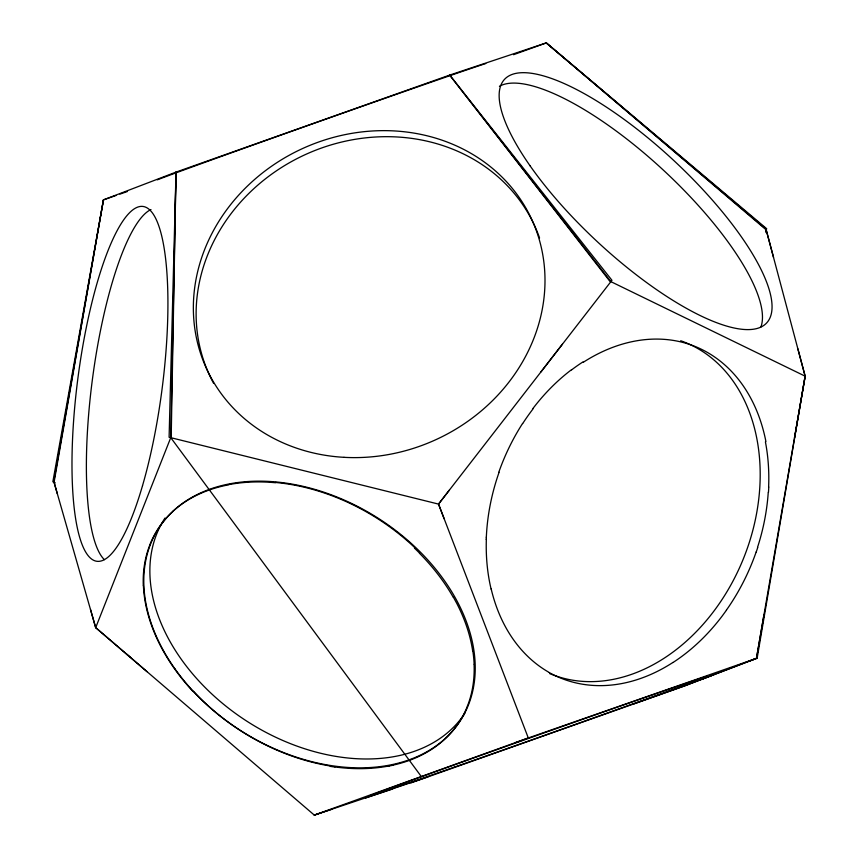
<?xml version="1.0" encoding="UTF-8"?>
<svg xmlns="http://www.w3.org/2000/svg" width="858" height="858" viewBox="0 0 858 858"><rect width="100%" height="100%" fill="white"/><g stroke="black" fill="none" stroke-linecap="round" stroke-linejoin="round"><path stroke-width="1.29" d="M765.679 231.188L766.677 228.711L546.289 42.9L449.699 75.086L176.008 172.104L171.214 436.475L95.688 627.648L314.307 815.1L428.024 776.844M55.255 482.882L52.853 481.735L103.443 199.871L176.008 172.104L170.753 437.655L421.31 776.544M176.008 172.104L169.101 437.248L438.524 504.096L444.144 518.725M486.186 539.317L486.272 537.162M768.779 487.054L768.489 492.245M765.926 232.55L766.205 229.88L546.289 42.9L513.556 54.697M633.365 704.064L684.587 685.896L757.153 658.129L805.147 376.179L765.958 228.979L546.289 42.9M764.049 614.317L756.456 658.376L749.731 660.95M794.465 437.966L805.147 376.179L797.854 348.798M116.087 195.463L103.443 199.871L53.807 481.413L95.688 627.648L129.89 656.971M103.443 199.871L54.065 482.314L57.314 493.704M757.743 547.49L756.22 552.026M467.385 706.177L467.792 705.137A178.914 126.319 32.8 0 0 474.077 664.392M726.458 610.188L722.35 615.819A178.914 134.727 -68.4 0 1 672.994 662.515M533.226 408.612L529.45 413.706A178.904 134.77 -67.7 0 0 522.694 423.562M757.153 658.129L528.303 737.977L438.535 504.096L449.302 490.186M540.905 371.964L562.44 344.176M438.524 504.096L611.947 280.276L449.699 75.086L609.684 281.059L805.147 376.179L756.456 658.376L684.587 685.896L410.896 782.914M702.584 679.01L713.813 674.71M514.939 742.803L528.303 737.977L314.307 815.1M119.884 194.133L127.467 191.484M332.389 809.083L314.307 815.1M365.562 798.015L392.76 788.963M392.857 765.261L389.06 766.044M334.877 767.052L330.212 766.366M126.512 654.064L147.05 671.685M414.478 548.133L419.594 553.142M449.699 75.086L610.885 281.649M453.442 597.297L456.874 603.592A178.904 126.727 32.4 0 1 461.239 612.698A178.904 126.469 32.6 0 1 472.694 651.125M90.498 609.491L95.678 627.659M766.194 229.88L773.53 257.368M227.981 484.942A178.893 125.386 31.6 0 0 180.62 504.976A178.893 125.44 31.7 0 0 172.898 511.336M228.099 484.749A178.914 125.815 31.9 0 1 275.332 482.722M172.962 511.379A178.904 125.493 31.8 0 0 150 544.369L149.614 545.516A178.904 125.483 32.4 0 0 143.286 585.692M143.425 585.735A178.904 125.247 32.9 0 0 144.755 599.184A178.904 125.139 33 0 0 156.349 637.247L156.542 637.709A178.904 125.225 33 0 0 164.328 652.841A178.904 125.343 32.9 0 0 193.071 691.537M330.158 765.98A178.904 125.643 32.8 0 1 193.458 691.312M467.406 706.188A178.914 126.33 32.7 0 1 392.91 765.164M389.178 765.937A178.914 126.33 32.7 0 1 335.006 766.966M472.812 650.836A178.914 126.33 32.7 0 1 474.12 664.081M419.444 553.238A178.893 126.866 32.4 0 1 453.281 597.329M275.268 482.453A178.914 127.37 32.2 0 1 414.929 547.801M464.779 713.416A178.904 125.536 32.8 0 1 245.849 720.548A178.904 125.536 32.8 0 1 165.036 518.018M583.097 362.398A178.914 133.558 -67.2 0 1 714.242 356.724A178.904 133.709 -68.2 0 1 765.926 441.623M765.411 441.881A178.893 133.612 -68.6 0 1 768.618 487.087M768.253 492.278A178.904 134.03 -68.5 0 1 757.517 547.425M756.145 551.994A178.914 134.577 -68.4 0 1 726.404 610.135M672.951 662.451A178.914 134.577 -68.4 0 1 549.27 672.565M548.916 672.307A178.904 134.609 -68.4 0 1 491.184 588.985M491.087 589.038A178.904 135.06 -67.9 0 1 486.347 539.285M486.336 537.151A178.904 135.478 -67.8 0 1 499.077 472.286M498.809 472.2A178.904 135.307 -67.7 0 1 522.576 423.466M533.022 408.387A178.904 134.427 -67.6 0 1 571.525 369.691M571.6 369.873A178.893 133.805 -67.4 0 1 582.957 361.926M680.705 340.733A178.904 135.135 -67.9 0 1 744.165 556.799A178.904 135.135 -67.9 0 1 549.624 673.562M499.42 86.272A178.904 55.759 42.9 0 1 662.108 168.962A178.904 55.759 42.9 0 1 760.917 326.962M213.61 383.333A178.904 160.092 -24.5 0 1 307.057 153.807A178.904 160.092 -24.5 0 1 539.564 237.977M104.386 559.673A178.904 42.428 -82.6 0 1 92.535 378.432A178.904 42.428 -82.6 0 1 150.965 209.556M157.336 179.837A178.904 1.244 -19.5 0 1 321.611 120.646A178.904 1.244 -19.5 0 1 485.789 63.535M454.257 767.17A178.904 1.244 -19.5 0 0 707.689 676.286A178.904 1.244 -19.5 0 0 455.19 764.553A178.904 1.244 -19.5 0 0 454.257 767.17M530.072 165.809A178.904 55.759 42.9 0 0 763.352 325.718A178.904 55.759 42.9 0 0 613.513 111.894A178.904 55.759 42.9 0 0 530.072 165.809M344.004 457.325A178.904 160.092 -24.5 0 0 532.443 220.967A178.904 160.092 -24.5 0 0 231.07 204.065A178.904 160.092 -24.5 0 0 344.004 457.325M142.535 485.617A178.904 42.428 -82.6 0 0 145.442 207.089A178.904 42.428 -82.6 0 0 72.008 459.051A178.904 42.428 -82.6 0 0 142.535 485.617M175.214 669.219A178.904 126.501 32.2 0 0 460.757 720.066A178.904 126.501 32.2 0 0 292.578 484.191A178.904 126.501 32.2 0 0 175.214 669.219"/></g></svg>
